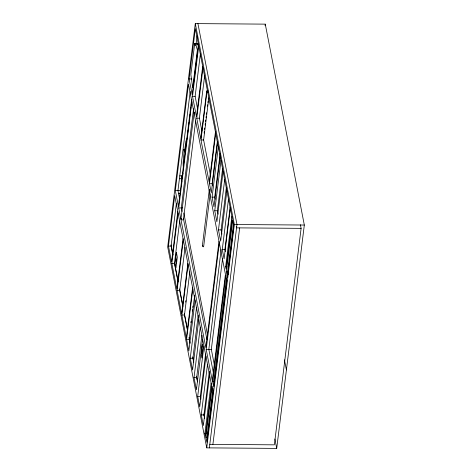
<?xml version="1.0" encoding="UTF-8"?>
<svg xmlns="http://www.w3.org/2000/svg" width="472" height="472" viewBox="0 0 472 472"><rect width="100%" height="100%" fill="white"/><g stroke="black" fill="none" stroke-linecap="round" stroke-linejoin="round"><path stroke-width="0.71" d="M195.29 23.6L167.678 246.956L206.73 447.863L276.71 448.4L304.322 225.044L265.27 24.137L195.29 23.6L234.342 224.507L206.73 447.863M177.791 211.539L171.554 261.99L168.463 246.083L174.699 195.626L211.657 385.766L205.42 436.222L204.889 433.497L211.126 383.04M191.567 100.105L178.422 206.476L175.324 190.552L188.475 84.181L225.433 274.32L212.282 380.692L206.193 349.351L219.344 242.986M198.429 44.433L192.204 94.784L189.124 78.93L195.349 28.58L232.307 218.719L226.082 269.07L225.645 266.804L231.87 216.453M198.004 44.81L197.727 43.383L194.712 43.359L190.865 74.499L192.688 87.827L197.373 49.932L195.809 44.746L198.216 44.769M172.781 254.78L171.094 246.101L176.339 203.692M190.21 91.474L177.956 190.57L179.584 198.93M196.087 43.92L197.078 35.896M185.396 149.288L183.944 149.276C184.351 155.453 182.469 161.713 183.425 167.873M197.544 44.828L197.727 43.383M181.867 181.561L181.307 178.699L181.661 175.855L179.779 175.844M186.971 139.258L187.148 137.812M187.325 136.361L187.596 134.19M187.773 132.738L188.133 129.835M188.31 128.39L188.582 126.213M188.759 124.767L189.03 122.59M189.207 121.139L189.478 118.968M189.744 116.79L190.015 114.619M190.718 108.932L190.9 107.474M191.166 105.291L191.437 103.102M191.62 101.645L191.886 99.462M180.398 193.443L180.57 192.045M181.348 185.756L181.519 184.357M182.735 174.516L182.912 173.112M183.059 238.643L176.823 289.094L171.843 263.482L178.08 213.031M219.002 241.221L205.851 347.593L178.717 208.016L191.868 101.645M202.695 66.369L196.47 116.72L192.499 96.306L198.724 45.955M178.068 281.973L174.457 263.4L179.696 220.99M193.567 108.772L181.319 207.857L182.021 211.474M197.597 109.002L195.137 96.341L200.37 54.014M194.11 112.596L180.965 218.961A1.268 0.755 7 0 0 182.363 219.934A1.268 0.755 7 0 0 183.384 218.978M183.46 219.374L195.62 121.021M208.016 90.96L206.701 90.948L200.777 138.874L196.753 118.183L202.978 67.832M187.862 263.341L181.62 313.797L177.083 290.428L183.319 239.977M201.886 131.045L199.385 118.201L204.618 75.88M182.882 306.741L179.72 290.475L185.053 247.334M215.438 131.942L209.214 182.292L200.989 139.96L206.913 92.034L206.701 90.948M204.128 133.086L204.305 131.635M204.577 129.458L204.754 128M205.113 125.098L205.296 123.646M205.562 121.469L205.745 120.018M206.01 117.835L206.193 116.383M206.459 114.206L206.642 112.755M207.45 106.218L207.627 104.766M207.898 102.589L208.075 101.138M192.588 287.654L186.352 338.111L181.856 314.989L188.092 264.538M210.317 174.422L203.621 139.983L208.825 97.863M185.702 302.115L185.885 300.652M187.579 330.907L184.487 315.013L189.821 271.866M195.078 300.487L188.841 350.944L186.582 339.309L192.818 288.852M190.883 322.771L191.06 321.314M192.328 311.072L192.505 309.614M192.777 307.419L192.959 305.956M190.015 343.433L189.213 339.327L194.641 295.454M217.509 142.585L211.285 192.942L209.497 183.732L215.722 133.381M202.364 245.894L209.373 189.183M210.193 193.703L203.633 246.779A1.15 0.684 7 0 1 202.435 246.254A1.15 0.684 7 0 1 202.812 245.475M198.789 319.579L192.552 370.03L190.257 358.23L196.499 307.773M212.542 185.88L212.129 183.75L217.362 141.429M220.206 156.474L213.981 206.825L212.099 197.131L218.324 146.78M193.715 362.484L192.895 358.248L198.228 315.107M215.138 199.231L214.73 197.148L220.147 153.365M202.635 339.368L196.399 389.825L194.027 377.6L200.264 327.149M223.108 171.401L216.884 221.757L214.748 210.748L220.973 160.392M197.497 381.931L196.659 377.624L201.904 335.214M218.046 214.205L217.38 210.76L222.613 168.433M205.957 356.46L199.721 406.911L197.685 396.427L203.922 345.97M226.879 190.8L220.654 241.151L218.471 229.899L224.696 179.549M200.86 399.241L200.317 396.445L205.562 354.035M221.923 234.142L221.102 229.923L226.336 187.596M221.167 249.558L208.825 349.368L213.533 373.588M209.58 375.075L203.343 425.526L201.261 414.829L207.497 364.378M230.312 208.465L224.088 258.815L222.277 249.487L228.501 199.131M214.518 365.771L211.332 349.392L222.589 258.32M204.612 418.546L203.928 415.012L209.35 371.134M225.327 251.659L224.908 249.505L230.141 207.178M212.671 381.577L225.822 275.205L226.879 280.651L213.727 387.022L212.671 381.577L213.674 381.582L214.205 384.308M205.857 437.184L212.17 386.096L213.185 391.312L206.872 442.4L205.857 437.184L206.984 437.19L207.491 439.798M226.342 271.896L232.714 220.33L233.776 225.775L227.398 277.341L226.342 271.896L227.598 271.907L228.123 274.627M213.674 381.582L226.466 278.132M206.984 437.19L213.031 388.291M227.598 271.907L233.61 223.244M209.362 447.887L236.973 224.53L197.921 23.618M212.907 444.364L239.664 227.887M265.087 25.6L265.27 24.137M300.416 224.749L301.118 228.359L274.356 444.836L209.804 444.341M195.809 44.746L195.131 45.507L194.712 43.359M178.717 208.016L182.322 207.863M171.843 263.482L174.457 263.4M225.645 266.804L226.961 266.81M214.748 210.748L217.38 210.76M189.124 78.93L191.756 78.948M206.913 92.034L208.229 92.046M196.753 118.183L199.385 118.201M200.989 139.96L203.621 139.983M179.425 178.687L181.307 178.699M209.497 183.732L212.129 183.75M175.324 190.552L180.54 190.588M178.516 193.431L179.767 193.437M212.099 197.131L214.73 197.148M234.342 224.507L304.322 225.044M301.118 228.359L236.56 227.864L236.283 226.418M218.471 229.899L221.102 229.923M168.463 246.083L171.094 246.101M222.277 249.487L224.908 249.505M181.856 314.989L184.487 315.013M186.582 339.309L189.213 339.327M206.193 349.351L211.332 349.392M190.257 358.23L192.895 358.248M194.027 377.6L196.659 377.624M197.685 396.427L200.317 396.445M204.889 433.497L206.205 433.508M192.499 96.306L195.137 96.341M177.083 290.428L179.72 290.475M201.261 414.829L203.928 415.012M284.445 359.817L286.41 369.936M274.887 439.007L276.71 448.4M186.428 143.588L185.897 140.839L184.499 152.132L183.944 149.276M181.661 175.855L182.08 178.003M183.809 212.937L207.444 334.536M183.431 218.713L206.925 339.586M175.808 257.287L176.705 261.889M175.661 258.538L176.558 263.14M171.029 244.88L173 254.998M174.404 262.225L178.192 281.737M179.602 288.964L182.829 305.585M184.375 313.532L187.608 330.158M189.012 337.386L189.998 342.442M192.806 356.897L193.785 361.953M196.6 376.408L197.579 381.47M200.388 395.919L200.812 398.091M203.904 413.991L204.606 417.602M194.187 112.991A1.268 0.755 7 0 1 194.198 112.407M181.053 218.778A1.268 0.755 7 0 1 181.454 218.501M176.416 252.473L175.059 263.352L175.95 267.954L177.307 257.075L176.416 252.473M202.311 344.418L201.768 348.767L202.411 352.065L202.948 347.716L202.311 344.418M201.762 350.448L201.225 354.796L201.868 358.095L202.405 353.746L201.762 350.448"/></g></svg>
